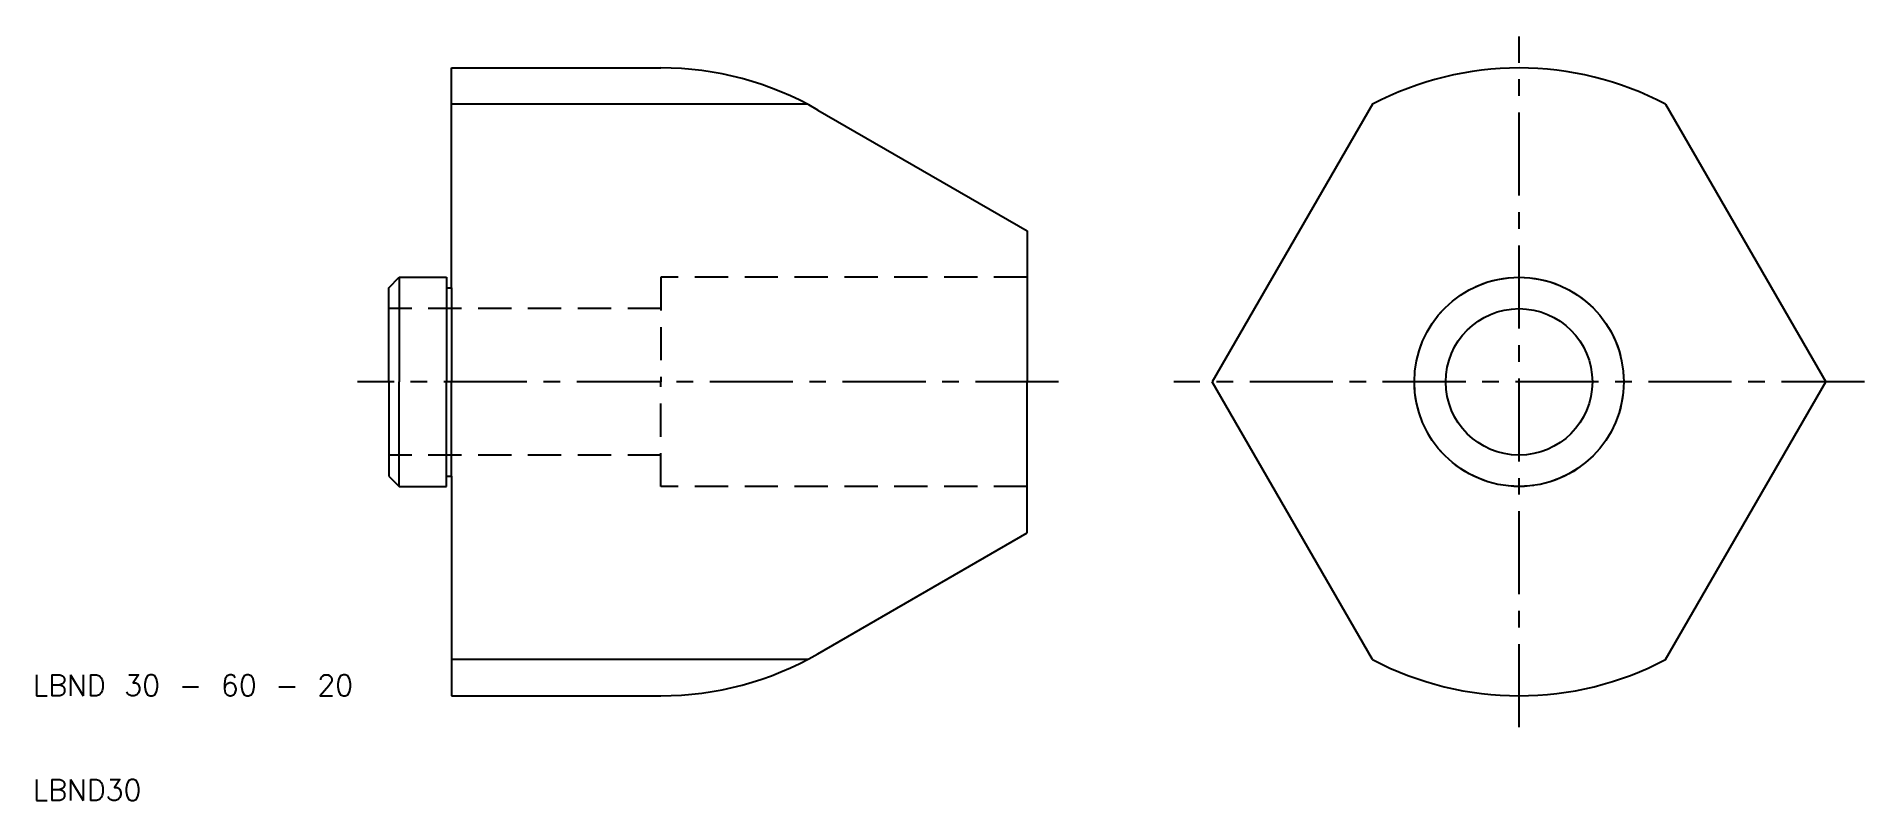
# Model space of a CAD drawing. Extents: x 10 to 185, y 10 to 83.
import ezdxf

# ---------------------------------------------------------------- set-up
doc = ezdxf.new("R2010")
doc.units = 0
doc.header["$LTSCALE"] = 0.25
doc.linetypes.add('CENTER', pattern=[50.8, 31.75, -6.35, 6.35, -6.35])
doc.linetypes.add('DASHED', pattern=[19.05, 12.7, -6.35])
doc.layers.get('0').update_dxf_attribs({"linetype": 'CONTINUOUS'})
doc.layers.add('CENTER', color=1, linetype='CENTER')
doc.styles.get("Standard").update_dxf_attribs({"font": 'txt.shx', "bigfont": 'extfont.shx'})

msp = doc.modelspace()

# ---------------------------------------------------------------- linework, layer by layer
for p, q in [((50, 59), (50, 80)), ((50, 80), (70, 80)), ((84, 76.53), (50, 76.53)), ((85, 75.98), (105, 64.43)), ((138, 76.53), (122.68, 50)), ((166, 76.53), (181.32, 50)), ((105, 64.43), (105, 50)), ((44, 59), (45, 60)), ((45, 60), (45, 50)), ((45, 60), (49.5, 60)), ((49.5, 60), (49.5, 59)), ((44, 50), (44, 59)), ((49.5, 59), (49.5, 50)), ((49.5, 59), (50, 59)), ((50, 59), (50, 50)), ((44, 50), (44, 41)), ((45, 40), (45, 50)), ((49.5, 41), (49.5, 50)), ((50, 41), (50, 50)), ((105, 35.57), (105, 50)), ((138, 23.47), (122.68, 50)), ((166, 23.47), (181.32, 50)), ((44, 41), (45, 40)), ((49.5, 40), (49.5, 41)), ((49.5, 41), (50, 41)), ((50, 41), (50, 20)), ((45, 40), (49.5, 40)), ((85, 24.02), (105, 35.57)), ((84, 23.47), (50, 23.47)), ((50, 20), (70, 20))]:
    msp.add_line(p, q)
at = {"color": 3, "linetype": 'DASHED'}
for p, q in [((105, 60), (70, 60)), ((70, 60), (70, 50)), ((70, 57), (44, 57)), ((70, 40), (70, 50)), ((70, 43), (44, 43)), ((105, 40), (70, 40))]:
    msp.add_line(p, q, dxfattribs=at)
msp.add_circle((152, 50), 10, dxfattribs=at)
for radius in [10, 7]:
    msp.add_circle((152, 50), radius)
for centre, start, end in [((70, 50), 60, 90), ((152, 50), 62.1819, 117.8181), ((70, 50), 270, 300), ((152, 50), 242.1819, 297.8181)]:
    msp.add_arc(centre, 30, start, end)
at = {"layer": 'CENTER', "color": 1, "linetype": 'CENTER'}
for p, q in [((152, 17), (152, 83)), ((108, 50), (41, 50)), ((185, 50), (119, 50))]:
    msp.add_line(p, q, dxfattribs=at)

# ---------------------------------------------------------------- texts
for s, p in [('LBND 30 - 60 - 20', (10, 20)), ('LBND30', (10, 10))]:
    msp.add_text(s, height=2).set_placement(p)

doc.saveas('drawing.dxf')
